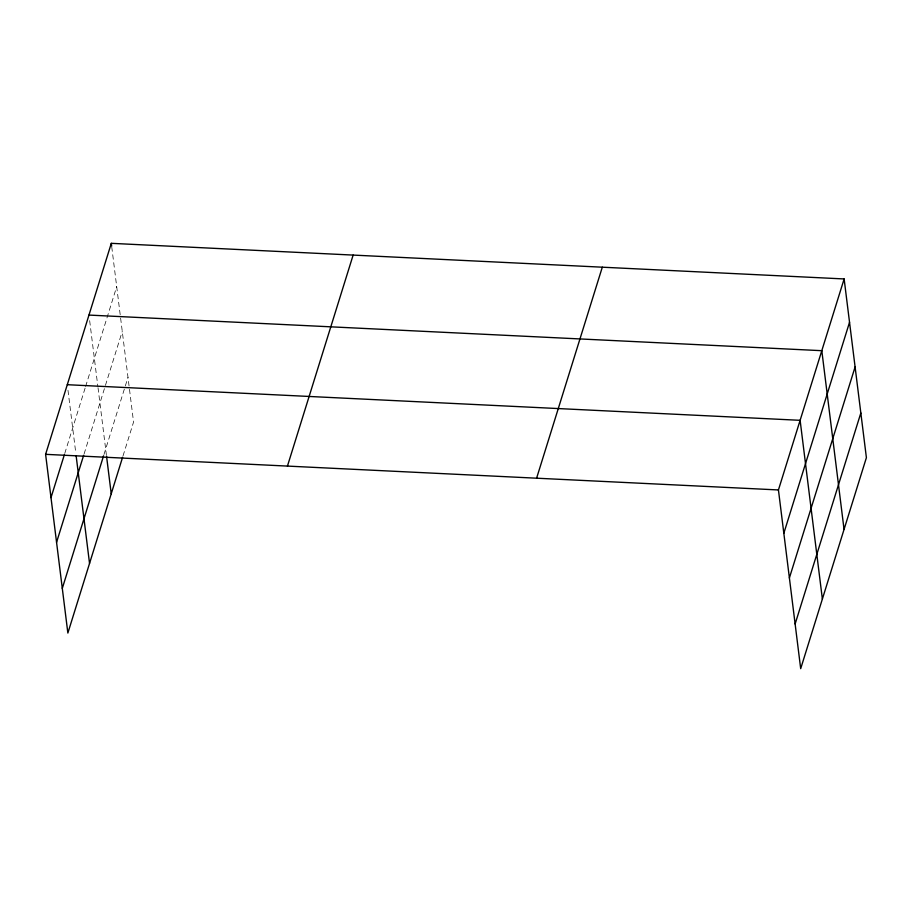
<?xml version="1.0" encoding="UTF-8"?>
<svg xmlns="http://www.w3.org/2000/svg" width="912" height="912" viewBox="0 0 912 912"><rect width="100%" height="100%" fill="white"/><g stroke="black" fill="none" stroke-linecap="round" stroke-linejoin="round"><path stroke-width="0.68" stroke-dasharray="4.56 3.42" d="M64.752 453.469L85.192 387.851M85.603 386.506L116.702 286.642M84.086 453.959L122.265 331.33M103.991 454.461L127.999 377.363M123.029 455.886L133.562 422.051L111.652 246.126M89.661 320.659L97.835 386.312M98.017 387.714L106.351 454.689M67.978 390.29L75.81 453.15"/><path stroke-width="1.37" d="M122.607 457.243L67.864 633.053L45.6 454.336L111.31 243.333L844.136 278.947L866.4 457.664L800.69 668.667L778.438 489.949L844.136 278.947M50.992 497.656L64.342 454.803M56.555 542.332L83.665 455.293M62.29 588.377L103.58 455.806M287.44 466.089L353.138 255.086M536.598 478.196L602.308 267.193M783.83 533.269L849.539 322.267M789.393 577.957L855.103 366.943M795.127 623.99L860.837 412.976M88.966 315.073L821.803 350.687L844.056 529.405M67.283 384.704L800.12 420.318L822.373 599.036M45.6 454.336L778.438 489.949M111.31 243.333L111.652 246.126M106.533 456.091L111.23 493.791M76.152 455.943L89.547 563.422"/></g></svg>
